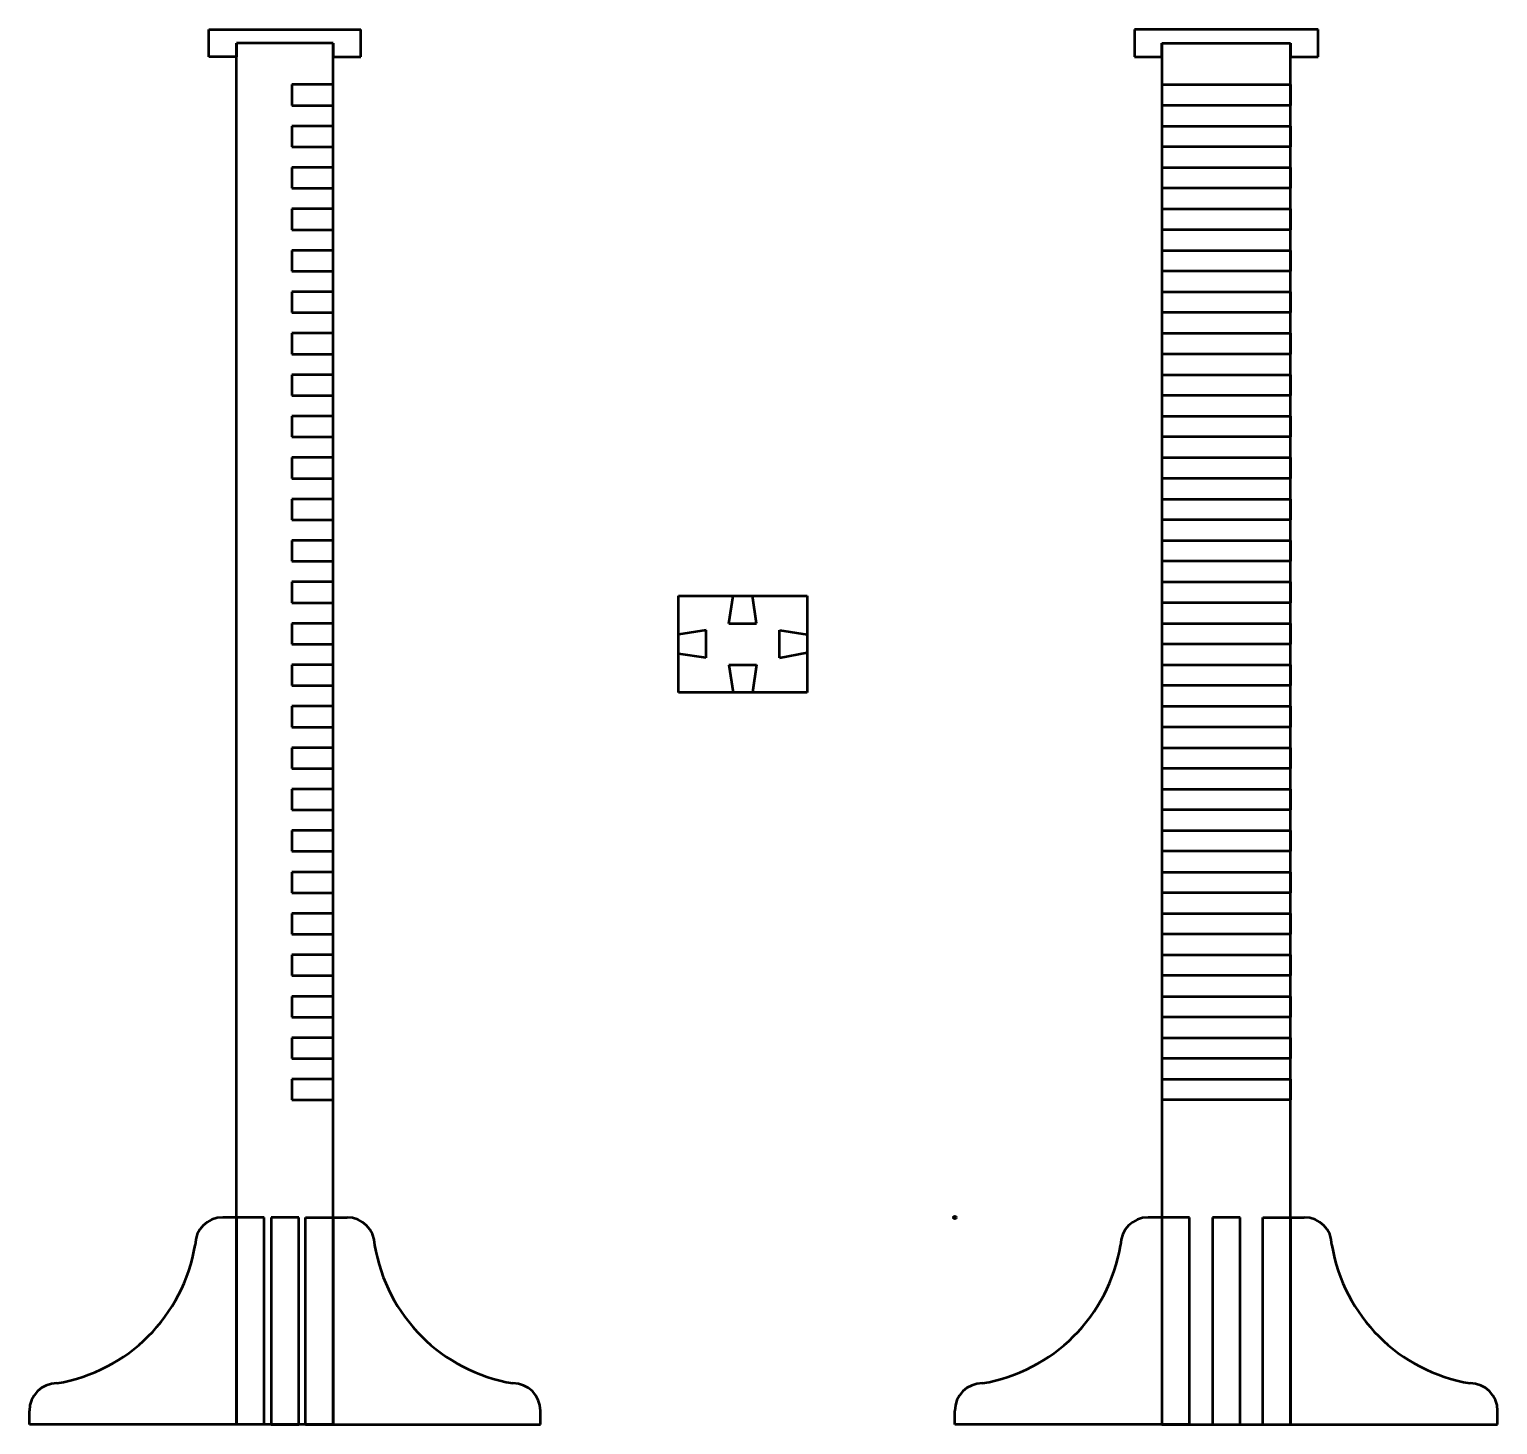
# Model space of a CAD drawing. Header units: millimetres. Extents: x -520 to 543, y 100 to 1110.
import ezdxf

# ---------------------------------------------------------------- set-up
doc = ezdxf.new("R2010")
doc.units = ezdxf.units.MM
doc.layers.get('0').update_dxf_attribs({"linetype": 'CONTINUOUS', "lineweight": 50})
for name, color, linetype, lineweight in [('Feet', 7, 'CONTINUOUS', 50), ('Slots', 7, 'CONTINUOUS', 50), ('Top', 7, 'CONTINUOUS', 50)]:
    doc.layers.add(name, color=color, linetype=linetype, lineweight=lineweight)

msp = doc.modelspace()

# ---------------------------------------------------------------- linework, layer by layer
for p, q in [((-370, 100), (-370, 1100)), ((-300, 1100), (-370, 1100)), ((-300, 100), (-300, 1100)), ((300, 1100), (300, 100)), ((300, 1100), (393, 1100)), ((393, 100), (393, 1100)), ((-50, 700), (43, 700)), ((-50, 630), (-50, 700)), ((43, 700), (43, 630)), ((43, 630), (-50, 630)), ((-300, 100), (-370, 100)), ((300, 100), (393, 100))]:
    msp.add_line(p, q)
at = {"layer": 'Feet'}
for p, q in [((-13.5, 680), (-10.5, 700)), ((6.5, 680), (3.5, 700)), ((-30, 675), (-50, 672)), ((-30, 655), (-30, 675)), ((-13.5, 680), (6.5, 680)), ((23, 655), (23, 675)), ((23, 675), (43, 672)), ((-30, 655), (-50, 658)), ((-13.5, 650), (6.5, 650)), ((-13.5, 650), (-10.5, 630)), ((6.5, 650), (3.5, 630)), ((23, 655), (43, 659)), ((-370, 250), (-380, 250)), ((-350, 250), (-370, 250)), ((-370, 250), (-370, 100)), ((-350, 100), (-350, 250)), ((-325, 250), (-345, 250)), ((-345, 250), (-345, 100)), ((-325, 100), (-325, 250)), ((-320, 100), (-320, 250)), ((-320, 250), (-300, 250)), ((-300, 250), (-290, 250)), ((-300, 250), (-300, 100)), ((300, 250), (290, 250)), ((320, 250), (300, 250)), ((300, 250), (300, 100)), ((320, 100), (320, 250)), ((356.5, 250), (336.5, 250)), ((336.5, 250), (336.5, 100)), ((356.5, 100), (356.5, 250)), ((373, 100), (373, 250)), ((373, 250), (393, 250)), ((393, 250), (403, 250)), ((393, 250), (393, 100)), ((-520, 100), (-520, 110)), ((-150, 100), (-150, 110)), ((150, 100), (150, 110)), ((543, 100), (543, 110)), ((-390, 100), (-520, 100)), ((-370, 100), (-390, 100)), ((-350, 100), (-370, 100)), ((-345, 100), (-325, 100)), ((-320, 100), (-300, 100)), ((-300, 100), (-280, 100)), ((-280, 100), (-150, 100)), ((280, 100), (150, 100)), ((300, 100), (280, 100)), ((320, 100), (300, 100)), ((336.5, 100), (356.5, 100)), ((373, 100), (393, 100)), ((393, 100), (413, 100)), ((413, 100), (543, 100))]:
    msp.add_line(p, q, dxfattribs=at)
msp.add_circle((150, 250), 1, dxfattribs=at)
for centre, radius, start, end in [((-380, 230), 20, 90, 180), ((-290, 230), 20, 0, 90), ((290, 230), 20, 90, 180), ((403, 230), 20, 0, 90), ((-520, 250), 121.7, 279.4623, 350.5377), ((-150, 250), 121.7, 189.4623, 260.5377), ((150, 250), 121.7, 279.4623, 350.5377), ((543, 250), 121.7, 189.4623, 260.5377), ((-500, 110), 20, 90, 180), ((-170, 110), 20, 0, 90), ((170, 110), 20, 90, 180), ((523, 110), 20, 0, 90)]:
    msp.add_arc(centre, radius, start, end, dxfattribs=at)
at = {"layer": 'Slots'}
for p, q in [((-300, 1070), (-330, 1070)), ((-330, 1070), (-330, 1055)), ((300, 1070), (300, 1055)), ((300, 1070), (393, 1070)), ((393, 1070), (393, 1055)), ((-330, 1055), (-300, 1055)), ((393, 1055), (300, 1055)), ((-300, 1040), (-330, 1040)), ((-330, 1040), (-330, 1025)), ((300, 1040), (300, 1025)), ((300, 1040), (393, 1040)), ((393, 1040), (393, 1025)), ((-330, 1025), (-300, 1025)), ((393, 1025), (300, 1025)), ((-300, 1010), (-330, 1010)), ((-330, 1010), (-330, 995)), ((300, 1010), (300, 995)), ((300, 1010), (393, 1010)), ((393, 1010), (393, 995)), ((-330, 995), (-300, 995)), ((393, 995), (300, 995)), ((-300, 980), (-330, 980)), ((-330, 980), (-330, 965)), ((300, 980), (300, 965)), ((300, 980), (393, 980)), ((393, 980), (393, 965)), ((-330, 965), (-300, 965)), ((393, 965), (300, 965)), ((-300, 950), (-330, 950)), ((-330, 950), (-330, 935)), ((300, 950), (300, 935)), ((300, 950), (393, 950)), ((393, 950), (393, 935)), ((-330, 935), (-300, 935)), ((393, 935), (300, 935)), ((-300, 920), (-330, 920)), ((-330, 920), (-330, 905)), ((300, 920), (300, 905)), ((300, 920), (393, 920)), ((393, 920), (393, 905)), ((-330, 905), (-300, 905)), ((393, 905), (300, 905)), ((-300, 890), (-330, 890)), ((-330, 890), (-330, 875)), ((300, 890), (300, 875)), ((300, 890), (393, 890)), ((393, 890), (393, 875)), ((-330, 875), (-300, 875)), ((393, 875), (300, 875)), ((-300, 860), (-330, 860)), ((-330, 860), (-330, 845)), ((300, 860), (300, 845)), ((300, 860), (393, 860)), ((393, 860), (393, 845)), ((-330, 845), (-300, 845)), ((393, 845), (300, 845)), ((-300, 830), (-330, 830)), ((-330, 830), (-330, 815)), ((300, 830), (300, 815)), ((300, 830), (393, 830)), ((393, 830), (393, 815)), ((-330, 815), (-300, 815)), ((393, 815), (300, 815)), ((-300, 800), (-330, 800)), ((-330, 800), (-330, 785)), ((300, 800), (300, 785)), ((300, 800), (393, 800)), ((393, 800), (393, 785)), ((-330, 785), (-300, 785)), ((393, 785), (300, 785)), ((-300, 770), (-330, 770)), ((-330, 770), (-330, 755)), ((300, 770), (300, 755)), ((300, 770), (393, 770)), ((393, 770), (393, 755)), ((-330, 755), (-300, 755)), ((393, 755), (300, 755)), ((-300, 740), (-330, 740)), ((-330, 740), (-330, 725)), ((300, 740), (300, 725)), ((300, 740), (393, 740)), ((393, 740), (393, 725)), ((-330, 725), (-300, 725)), ((393, 725), (300, 725)), ((-300, 710), (-330, 710)), ((-330, 710), (-330, 695)), ((300, 710), (300, 695)), ((300, 710), (393, 710)), ((393, 710), (393, 695)), ((-330, 695), (-300, 695)), ((393, 695), (300, 695)), ((-300, 680), (-330, 680)), ((-330, 680), (-330, 665)), ((300, 680), (300, 665)), ((300, 680), (393, 680)), ((393, 680), (393, 665)), ((-330, 665), (-300, 665)), ((393, 665), (300, 665)), ((-300, 650), (-330, 650)), ((-330, 650), (-330, 635)), ((300, 650), (300, 635)), ((300, 650), (393, 650)), ((393, 650), (393, 635)), ((-330, 635), (-300, 635)), ((393, 635), (300, 635)), ((-300, 620), (-330, 620)), ((-330, 620), (-330, 605)), ((300, 620), (300, 605)), ((300, 620), (393, 620)), ((393, 620), (393, 605)), ((-330, 605), (-300, 605)), ((393, 605), (300, 605)), ((-300, 590), (-330, 590)), ((-330, 590), (-330, 575)), ((300, 590), (300, 575)), ((300, 590), (393, 590)), ((393, 590), (393, 575)), ((-330, 575), (-300, 575)), ((393, 575), (300, 575)), ((-300, 560), (-330, 560)), ((-330, 560), (-330, 545)), ((300, 560), (300, 545)), ((300, 560), (393, 560)), ((393, 560), (393, 545)), ((-330, 545), (-300, 545)), ((393, 545), (300, 545)), ((-300, 530), (-330, 530)), ((-330, 530), (-330, 515)), ((300, 530), (300, 515)), ((300, 530), (393, 530)), ((393, 530), (393, 515)), ((-330, 515), (-300, 515)), ((393, 515), (300, 515)), ((-300, 500), (-330, 500)), ((-330, 500), (-330, 485)), ((300, 500), (300, 485)), ((300, 500), (393, 500)), ((393, 500), (393, 485)), ((-330, 485), (-300, 485)), ((393, 485), (300, 485)), ((-300, 470), (-330, 470)), ((-330, 470), (-330, 455)), ((300, 470), (300, 455)), ((300, 470), (393, 470)), ((393, 470), (393, 455)), ((-330, 455), (-300, 455)), ((393, 455), (300, 455)), ((-300, 440), (-330, 440)), ((-330, 440), (-330, 425)), ((300, 440), (300, 425)), ((300, 440), (393, 440)), ((393, 440), (393, 425)), ((-330, 425), (-300, 425)), ((393, 425), (300, 425)), ((-300, 410), (-330, 410)), ((-330, 410), (-330, 395)), ((300, 410), (300, 395)), ((300, 410), (393, 410)), ((393, 410), (393, 395)), ((-330, 395), (-300, 395)), ((393, 395), (300, 395)), ((-300, 380), (-330, 380)), ((-330, 380), (-330, 365)), ((300, 380), (300, 365)), ((300, 380), (393, 380)), ((393, 380), (393, 365)), ((-330, 365), (-300, 365)), ((393, 365), (300, 365)), ((-300, 350), (-330, 350)), ((-330, 350), (-330, 335)), ((300, 350), (300, 335)), ((300, 350), (393, 350)), ((393, 350), (393, 335)), ((-330, 335), (-300, 335)), ((393, 335), (300, 335))]:
    msp.add_line(p, q, dxfattribs=at)
at = {"layer": 'Top'}
for p, q in [((-390, 1090), (-390, 1110)), ((-390, 1110), (-280, 1110)), ((-280, 1090), (-280, 1110)), ((280, 1110), (280, 1090)), ((413, 1110), (280, 1110)), ((413, 1090), (413, 1110)), ((-300, 1100), (-370, 1100)), ((-370, 1100), (-370, 1090)), ((-300, 1100), (-300, 1090)), ((300, 1090), (300, 1100)), ((300, 1100), (393, 1100)), ((393, 1100), (393, 1090)), ((-370, 1090), (-390, 1090)), ((-300, 1090), (-280, 1090)), ((280, 1090), (300, 1090)), ((393, 1090), (413, 1090))]:
    msp.add_line(p, q, dxfattribs=at)

doc.saveas('drawing.dxf')
